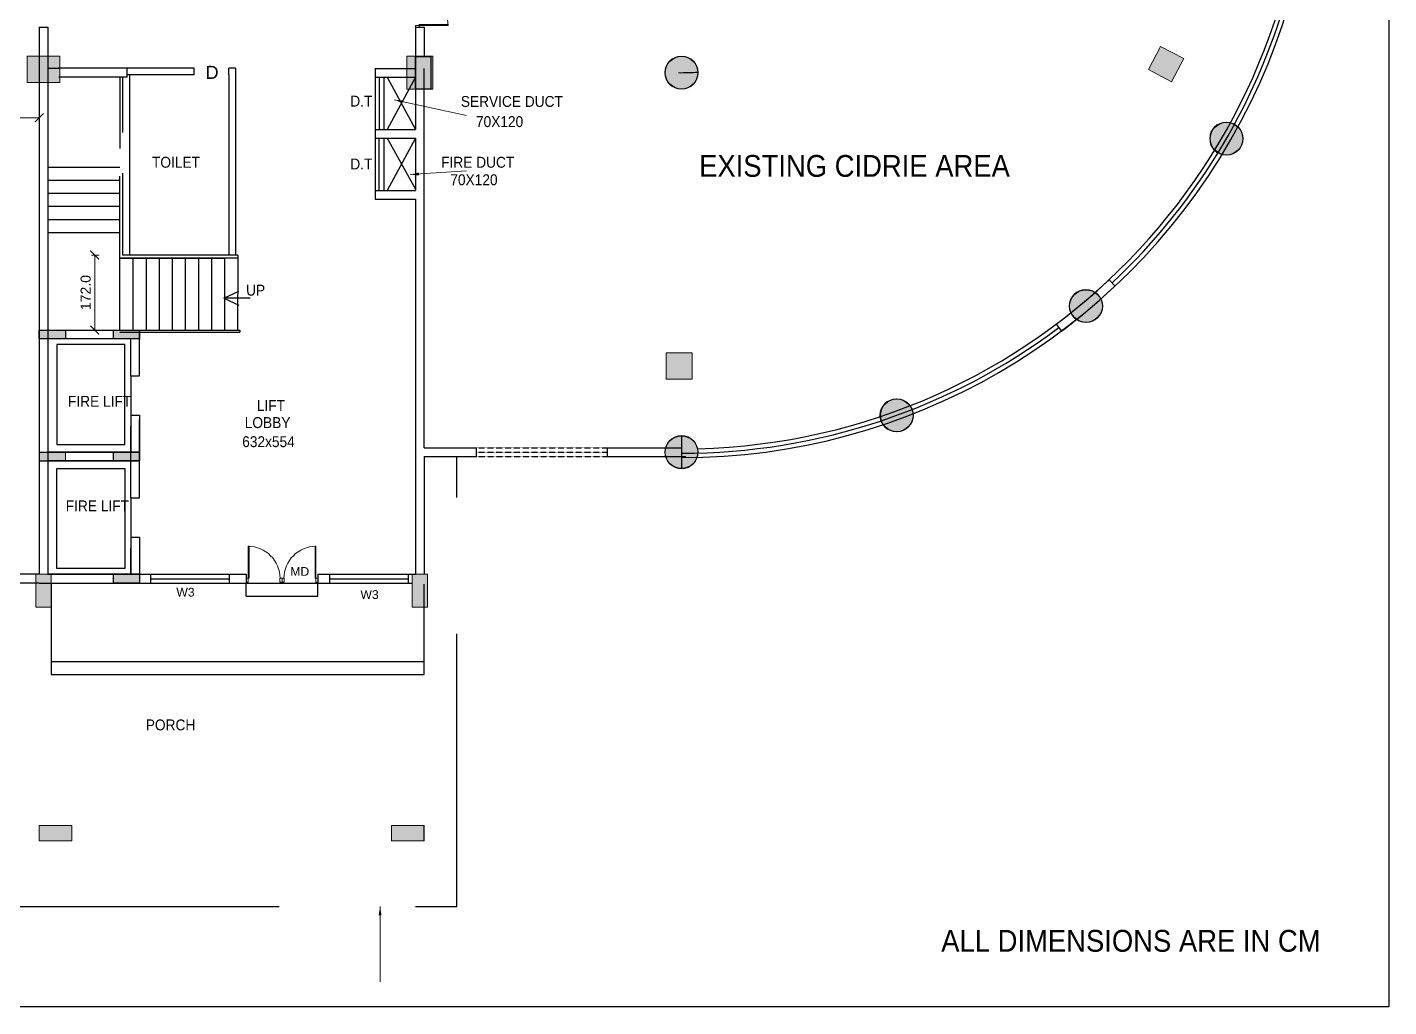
# Model space of a CAD drawing. Header units: inches. Extents: x 14 to 10147, y 8 to 5004.
# Drawn here: x 7026 to 10147, y 8 to 2253 of the extents above; entities that cross this region are included whole.
import ezdxf

# ---------------------------------------------------------------- set-up
doc = ezdxf.new("R2010")
doc.units = ezdxf.units.IN
doc.header["$MEASUREMENT"] = 0
doc.linetypes.add('HIDDEN', pattern=[0.375, 0.25, -0.125])
for name, color, linetype, lineweight in [('COR HA', 40, 'Continuous', 18), ('DOOR', 30, 'Continuous', 15), ('Layer4', 130, 'Continuous', 25), ('thin ha', 253, 'Continuous', 5), ('wall', 6, 'Continuous', 40), ('win', 102, 'Continuous', 20)]:
    doc.layers.add(name, color=color, linetype=linetype, lineweight=lineweight)
doc.styles.add('1MM', font='arial.ttf')
doc.styles.add('DIM', font='arial.ttf', dxfattribs={"width": 0.7, "height": 1})
doc.styles.add('DUTCH', font='arial.ttf')
doc.dimstyles.new('KRI', dxfattribs={"dimtxt": 23, "dimasz": 20, "dimexe": 7, "dimexo": 0, "dimgap": 9, "dimtad": 1, "dimdec": 1, "dimzin": 1, "dimdsep": 46, "dimtxsty": '1MM', "dimblk": 'ARCHTICK', "dimcen": 0.5, "dimclrd": 252, "dimclre": 252, "dimclrt": 7, "dimaunit": 1, "dimadec": 8, "dimazin": 0, "dimtfac": 1, "dimtdec": 1, "dimtmove": 0, "dimatfit": 3, "dimfxl": 1, "dimlwd": 13, "dimlwe": 13, "dimarcsym": 0})

# ---------------------------------------------------------------- blocks, each defined once
blk = doc.blocks.new('col')
at = {"layer": 'Layer4', "linetype": 'Continuous', "ltscale": 0.1}
blk.add_hatch(color=256, dxfattribs=at).paths.add_polyline_path([(3474.816, -1756.199), (3474.816, -1755.999), (3475.416, -1755.999), (3475.416, -1756.199)])
blk.add_lwpolyline([(3474.816, -1756.199), (3474.816, -1755.999), (3475.416, -1755.999), (3475.416, -1756.199)], close=True, dxfattribs=at)
blk = doc.blocks.new('A$C307F25CB')
at = {"layer": 'win'}
for points in [[(5.5, 11.1), (8.3, 11.1), (8.3, 104.5), (5.5, 104.5)], [(0, 0), (5.5, 0), (5.5, 11.1), (0, 11.1)], [(99.5, 0), (105, 0), (105, 11.1), (99.5, 11.1)]]:
    blk.add_lwpolyline(points, close=True, dxfattribs=at)
blk.add_arc((5.2, 10.2), 94.3, 0.5207, 89.7839, dxfattribs=at)
blk = doc.blocks.new('A$C764D24B9')
at = {"layer": 'DOOR'}
for points in [[(0.056, 0.111), (0.083, 0.111), (0.083, 1), (0.056, 1)], [(0, 0), (0.056, 0), (0.056, 0.111), (0, 0.111)], [(0.944, 0), (1, 0), (1, 0.111), (0.944, 0.111)]]:
    blk.add_lwpolyline(points, close=True, dxfattribs=at)
blk.add_arc((0.056, 0.111), 0.889, 0, 90, dxfattribs=at)
blk = doc.blocks.new('y54y')
at = {"layer": 'COR HA', "linetype": 'Continuous', "lineweight": 20, "ltscale": 0.1}
blk.add_hatch(color=1, dxfattribs=at).paths.add_polyline_path([(-4795.471, -1150.953), (-4796.071, -1150.953), (-4796.071, -1151.553), (-4795.471, -1151.553)])
at = {"layer": 'COR HA', "color": 1, "linetype": 'Continuous', "lineweight": 20, "ltscale": 0.1}
for p, q in [((-4796.071, -1150.953), (-4795.471, -1150.953)), ((-4796.071, -1151.553), (-4796.071, -1150.953)), ((-4795.471, -1150.953), (-4795.471, -1151.553)), ((-4795.471, -1151.553), (-4796.071, -1151.553))]:
    blk.add_line(p, q, dxfattribs=at)
blk = doc.blocks.new('_ArchTick')
at = {"layer": 'wall', "color": 0, "const_width": 0.15}
blk.add_lwpolyline([(-0.5, -0.5), (0.5, 0.5)], dxfattribs=at)
blk = doc.blocks.new('yttu')
at = {"layer": 'thin ha', "linetype": 'Continuous', "lineweight": 20, "ltscale": 0.1}
blk.add_hatch(color=2, dxfattribs=at).paths.add_polyline_path([(-6879.58, -1156.369), (-6878.83, -1156.369), (-6878.83, -1156.969), (-6879.58, -1156.969)])
at = {"layer": 'thin ha', "color": 2, "linetype": 'Continuous', "lineweight": 20, "ltscale": 0.1}
blk.add_lwpolyline([(-6879.58, -1156.369), (-6878.83, -1156.369), (-6878.83, -1156.969), (-6879.58, -1156.969)], close=True, dxfattribs=at)
blk = doc.blocks.new('*D17')
at = {"color": 252, "linetype": 'Continuous', "lineweight": 13, "ltscale": 0.1, "transparency": 16777216}
for p, q in [((7191.1, 1731), (7173.6, 1731)), ((7180.6, 1559), (7180.6, 1731)), ((7191.1, 1559), (7173.6, 1559))]:
    blk.add_line(p, q, dxfattribs=at)
at = {"layer": 'Defpoints', "color": 0, "linetype": 'Continuous', "ltscale": 0.1, "transparency": 16777216}
for p in [(7180.6, 1731), (7191.1, 1731), (7191.1, 1559)]:
    blk.add_point(p, dxfattribs=at)
at = {"color": 252, "linetype": 'Continuous', "lineweight": 13, "ltscale": 0.1, "transparency": 16777216, "xscale": 20, "yscale": 20, "zscale": 20}
for p, rotation in [((7180.6, 1731), 90), ((7180.6, 1559), 270)]:
    blk.add_blockref('_ArchTick', p, dxfattribs=dict(at, rotation=rotation))
at = {"color": 7, "linetype": 'Continuous', "ltscale": 0.1, "transparency": 16777216, "insert": (7159.9, 1645), "char_height": 23, "attachment_point": 5, "rotation": 90, "style": '1MM'}
blk.add_mtext('172.0', dxfattribs=at)
blk = doc.blocks.new('*D18')
at = {"lineweight": 13, "ltscale": 0.1, "transparency": 16777216}
for p, q in [((4855.9, 2057.8), (4855.9, 2038.5)), ((4855.9, 2045.5), (7053.4, 2045.5)), ((7053.4, 2057.8), (7053.4, 2038.5))]:
    blk.add_line(p, q, dxfattribs=at)
at = {"layer": 'Defpoints', "color": 0, "linetype": 'Continuous', "ltscale": 0.1, "transparency": 16777216}
for p in [(4855.9, 2126.5, -10.8), (7053.4, 2126.5, -10.8), (7053.4, 2045.5)]:
    blk.add_point(p, dxfattribs=at)
at = {"linetype": 'Continuous', "lineweight": 13, "ltscale": 0.1, "transparency": 16777216, "xscale": 20, "yscale": 20, "zscale": 20, "rotation": 180}
blk.add_blockref('_ArchTick', (4855.9, 2045.5), dxfattribs=at)
at = {"linetype": 'Continuous', "lineweight": 13, "ltscale": 0.1, "transparency": 16777216, "xscale": 20, "yscale": 20, "zscale": 20}
blk.add_blockref('_ArchTick', (7053.4, 2045.5), dxfattribs=at)
at = {"color": 7, "linetype": 'Continuous', "ltscale": 0.1, "transparency": 16777216, "insert": (5954.6, 2074.9), "char_height": 40, "attachment_point": 5, "style": '1MM'}
blk.add_mtext('2197.5', dxfattribs=at)

msp = doc.modelspace()

# ---------------------------------------------------------------- hatches: boundary and pattern name
at = {"linetype": 'Continuous', "ltscale": 0.1}
msp.add_hatch(color=7, dxfattribs=at).paths.add_polyline_path([(7916.1, 2186.38), (7951.1, 2186.38), (7951.1, 2111.38), (7916.1, 2111.38)])
msp.add_hatch(color=7, dxfattribs=at).paths.add_polyline_path([(7916.1, 2186.38), (7951.1, 2186.38), (7951.1, 2111.38), (7916.1, 2111.38)])
at = {"linetype": 'Continuous', "lineweight": 20, "ltscale": 0.1}
h = msp.add_hatch(color=2, dxfattribs=at)
edge = h.paths.add_edge_path()
edge.add_arc((8525.94, 2149), 38, 0, 360)
at = {"linetype": 'Continuous', "ltscale": 0.1}
h = msp.add_hatch(color=7, dxfattribs=at)
edge = h.paths.add_edge_path()
edge.add_arc((8525.94, 2149), 37.5, 0, 360)
at = {"linetype": 'Continuous', "lineweight": 20, "ltscale": 0.1}
h = msp.add_hatch(color=2, dxfattribs=at)
edge = h.paths.add_edge_path()
edge.add_arc((9774.68, 1997.75), 38, 0, 360)
at = {"linetype": 'Continuous', "ltscale": 0.1}
h = msp.add_hatch(color=7, dxfattribs=at)
edge = h.paths.add_edge_path()
edge.add_arc((9775.18, 1997.75), 37.5, 0, 360)
at = {"linetype": 'Continuous', "lineweight": 20, "ltscale": 0.1}
h = msp.add_hatch(color=2, dxfattribs=at)
edge = h.paths.add_edge_path()
edge.add_arc((9452.66, 1613.98), 38, 0, 360)
at = {"linetype": 'Continuous', "ltscale": 0.1}
h = msp.add_hatch(color=7, dxfattribs=at)
edge = h.paths.add_edge_path()
edge.add_arc((9453.16, 1613.98), 37.5, 0, 360)
at = {"linetype": 'Continuous', "lineweight": 20, "ltscale": 0.1}
for points in [[(7113.35, 1558.96), (7113.35, 1538.96), (7053.35, 1538.96), (7053.35, 1558.96)], [(7283.35, 1558.96), (7283.35, 1538.96), (7223.35, 1538.96), (7223.35, 1558.96)], [(7113.35, 1279.05), (7113.35, 1259.05), (7053.35, 1259.05), (7053.35, 1279.05)], [(7283.35, 1278.96), (7283.35, 1258.96), (7223.35, 1258.96), (7223.35, 1278.96)], [(7045.9, 999), (7080.9, 999), (7080.9, 924), (7045.9, 924)], [(7283.35, 999), (7283.35, 979), (7223.35, 979), (7223.35, 999)], [(7908.59, 999), (7943.59, 999), (7943.59, 924), (7908.59, 924)], [(7053.4, 387.95), (7053.4, 422.95), (7128.4, 422.95), (7128.4, 387.95)], [(7860.94, 387.95), (7860.94, 422.95), (7935.94, 422.95), (7935.94, 387.95)]]:
    msp.add_hatch(color=2, dxfattribs=at).paths.add_polyline_path(points)
h = msp.add_hatch(color=2, dxfattribs=at)
edge = h.paths.add_edge_path()
edge.add_arc((9018.8, 1363.5), 38, 0, 360)
at = {"linetype": 'Continuous', "ltscale": 0.1}
h = msp.add_hatch(color=7, dxfattribs=at)
edge = h.paths.add_edge_path()
edge.add_arc((9019.3, 1363.5), 37.5, 0, 360)
at = {"linetype": 'Continuous', "lineweight": 20, "ltscale": 0.1}
h = msp.add_hatch(color=2, dxfattribs=at)
edge = h.paths.add_edge_path()
edge.add_arc((8525.94, 1278.96), 38, 0, 360)
at = {"linetype": 'Continuous', "ltscale": 0.1}
h = msp.add_hatch(color=7, dxfattribs=at)
edge = h.paths.add_edge_path()
edge.add_arc((8525.94, 1279), 37.5, 0, 360)
h = msp.add_hatch(color=7, dxfattribs=at)
edge = h.paths.add_edge_path()
edge.add_arc((8525.94, 1279), 37.5, 0, 360)

# ---------------------------------------------------------------- linework, layer by layer
for p, q in [((7053.4, 2253.16, -10.81), (7053.4, 999, -10.81)), ((7053.4, 2253.16, -11.26), (7073.4, 2253.16, -11.26)), ((7073.4, 2253.16, -10.81), (7073.4, 999, -10.81)), ((7915.95, 2253.16, 2.28), (7935.78, 2253.16, 2.28)), ((7916.1, 2253.16, 1.79), (7916.1, 2186.5, 1.58)), ((7935.78, 2253.16, 2.73), (7935.78, 2186.5, 2.73)), ((7255.17, 2158.99, -10.81), (7098.08, 2158.99, -10.81)), ((7255.17, 2138.99, -10.81), (7255.17, 2158.99, -10.81)), ((7823.59, 2159.01, -12.05), (7823.58, 1859.01, -12.05)), ((7823.59, 2159.01, -12.05), (7823.58, 1858.88, -12.05)), ((7823.59, 2158.88, 2.73), (7916.1, 2158.88, 2.73)), ((7828.44, 2158.88, 2.73), (7916.1, 2158.88, 2.73)), ((7916.1, 2183.58, 2.73), (7916.1, 2018.88, 2.73)), ((7916.1, 2158.88, 2.73), (7916.1, 2158.88, 2.73)), ((7916.1, 2158.88, 2.73), (7916.1, 2158.88, 2.73)), ((7916.1, 2155.3, 2.73), (7916.1, 2155.3, 2.73)), ((7935.95, 1288.88, 2.73), (7935.95, 2158.88, 2.73)), ((7053.4, 2139, -10.81), (7053.4, 1074, -10.81)), ((7053.4, 2139, -10.81), (7053.4, 1074, -10.81)), ((7073.4, 2139.01, -10.81), (7073.4, 1074, -10.81)), ((7073.4, 2139.01, -10.81), (7073.4, 1074, -10.81)), ((7255.17, 2138.99, -10.81), (7098.08, 2138.99, -10.81)), ((7823.59, 2138.88, 2.73), (7916.1, 2138.88, 2.73)), ((7833.19, 2019.01, -12.05), (7833.19, 2139.01, -12.05)), ((7843.59, 2139.01, -12.05), (7843.59, 2019.01, -12.05)), ((7915.72, 2138.88, 2.73), (7851.1, 2018.88, 2.73)), ((7851.1, 2138.88, 2.73), (7916.1, 2018.88, 2.73)), ((7823.58, 2018.88, 2.73), (7916.1, 2018.88, 2.73)), ((7823.58, 1998.88, 2.73), (7916.1, 1998.88, 2.73)), ((7832.83, 1879.01, -12.05), (7832.83, 1999.01, -12.05)), ((7843.59, 1999.01, -12.05), (7843.59, 1879.01, -12.05)), ((7916.1, 1998.88, 2.73), (7851.1, 1878.88, 2.73)), ((7851.1, 1998.88, 2.73), (7916.09, 1881.76, 2.73)), ((7916.1, 1998.88, 2.73), (7916.09, 1878.88, 2.73)), ((7823.58, 1878.88, 2.73), (7916.09, 1878.88, 2.73)), ((7856.1, 1878.88, 2.73), (7916.09, 1878.88, 2.73)), ((7823.58, 1858.88, 2.73), (7916.09, 1858.88, 2.73)), ((7823.58, 1858.88, 2.73), (7916.09, 1858.88, 2.73)), ((7916.09, 1858.88, -0.01), (7916.09, 999, -7.87)), ((7508.33, 1724, -10.81), (7238.32, 1723.99, -10.81)), ((7238.32, 1559, -10.81), (7238.32, 1723.99, -10.81)), ((7238.33, 1723.99, -10.81), (7478.33, 1723.99, -10.81)), ((7238.33, 1723.99, -10.81), (7478.33, 1723.99, -10.81)), ((7508.42, 1730.98, -10.81), (7245.32, 1730.97, -10.81)), ((7268.33, 1723.99, -10.81), (7268.33, 1558.99, -10.81)), ((7268.33, 1723.99, -10.81), (7268.33, 1558.99, -10.81)), ((7268.33, 1723.96, -10.81), (7268.33, 1558.96, -10.81)), ((7268.33, 1723.96, -10.81), (7268.33, 1558.96, -10.81)), ((7298.33, 1723.99, -10.81), (7298.33, 1558.99, -10.81)), ((7298.33, 1723.99, -10.81), (7298.33, 1558.99, -10.81)), ((7298.33, 1723.96, -10.81), (7298.33, 1558.96, -10.81)), ((7298.33, 1723.96, -10.81), (7298.33, 1558.96, -10.81)), ((7328.33, 1723.99, -10.81), (7328.33, 1558.99, -10.81)), ((7328.33, 1723.99, -10.81), (7328.33, 1558.99, -10.81)), ((7328.33, 1723.96, -10.81), (7328.33, 1558.96, -10.81)), ((7328.33, 1723.96, -10.81), (7328.33, 1558.96, -10.81)), ((7358.33, 1723.99, -10.81), (7358.33, 1558.99, -10.81)), ((7358.33, 1723.99, -10.81), (7358.33, 1558.99, -10.81)), ((7358.33, 1723.96, -10.81), (7358.33, 1558.96, -10.81)), ((7358.33, 1723.96, -10.81), (7358.33, 1558.96, -10.81)), ((7388.33, 1723.99, -10.81), (7388.33, 1558.99, -10.81)), ((7388.33, 1723.99, -10.81), (7388.33, 1558.99, -10.81)), ((7388.33, 1723.96, -10.81), (7388.33, 1558.96, -10.81)), ((7388.33, 1723.96, -10.81), (7388.33, 1558.96, -10.81)), ((7418.33, 1723.99, -10.81), (7418.33, 1558.99, -10.81)), ((7418.33, 1723.99, -10.81), (7418.33, 1558.99, -10.81)), ((7418.33, 1723.96, -10.81), (7418.33, 1558.96, -10.81)), ((7418.33, 1723.96, -10.81), (7418.33, 1558.96, -10.81)), ((7448.33, 1723.99, -10.81), (7448.33, 1558.99, -10.81)), ((7448.33, 1723.99, -10.81), (7448.33, 1558.99, -10.81)), ((7448.33, 1723.96, -10.81), (7448.33, 1558.96, -10.81)), ((7448.33, 1723.96, -10.81), (7448.33, 1558.96, -10.81)), ((7478.33, 1723.99, -10.81), (7478.33, 1558.99, -10.81)), ((7478.33, 1723.99, -10.81), (7478.33, 1558.99, -10.81)), ((7478.33, 1723.96, -10.81), (7478.33, 1558.96, -10.81)), ((7478.33, 1723.96, -10.81), (7478.33, 1558.96, -10.81)), ((7508.33, 1723.99, -10.81), (7508.24, 1558.99, -10.81)), ((7508.33, 1723.99, -10.81), (7508.24, 1558.99, -10.81)), ((7508.33, 1723.96, -10.81), (7508.24, 1558.96, -10.81)), ((7508.33, 1723.96, -10.81), (7508.24, 1558.96, -10.81)), ((7508.42, 1730.98, -10.81), (7508.42, 1724, -10.81)), ((9462.48, 1635.05, -10.81), (9505.91, 1674.15, -10.81)), ((9475.86, 1620.19, -10.81), (9519.3, 1659.29, -10.81)), ((9505.91, 1674.15, -10.81), (9519.68, 1659.65, -10.81)), ((7476.6, 1632.18, -10.81), (7510.7, 1648.18, -10.81)), ((7536.75, 1632.18, -10.81), (7476.6, 1632.18, -10.81)), ((7476.6, 1632.18, -10.81), (7510.7, 1616.18, -10.81)), ((9432.36, 1609.74, -10.81), (9462.48, 1635.05, -10.81)), ((9409.7, 1591.61, -10.81), (9432.36, 1609.74, -10.81)), ((9422.2, 1575.99, -10.81), (9444.86, 1594.13, -10.81)), ((9384.71, 1572.45, -10.81), (9409.7, 1591.61, -10.81)), ((9384.71, 1572.45, -10.81), (9396.7, 1556.45, -10.81)), ((9396.87, 1556.58, -10.81), (9421.87, 1575.73, -10.81)), ((7053.35, 1559), (7283.35, 1559)), ((7053.35, 1559), (7283.35, 1559)), ((7053.4, 1559), (7283.4, 1559)), ((7053.4, 1559), (7283.4, 1559)), ((7053.4, 1558.96, -10.81), (7053.4, 1259, -21.61)), ((7053.4, 1558.96, -10.81), (7283.4, 1558.96, -10.81)), ((7053.4, 1558.96, -10.81), (7053.4, 1259, -21.61)), ((7053.4, 1558.96, -10.81), (7283.4, 1558.96, -10.81)), ((7283.35, 1539.05, -10.81), (7073.35, 1539.05, -10.81)), ((7283.35, 1539.05, -10.81), (7073.35, 1539.05, -10.81)), ((7283.4, 1539.05, -10.81), (7073.4, 1539.05, -10.81)), ((7283.4, 1539.05, -10.81), (7073.4, 1539.05, -10.81)), ((7283.4, 1539, -21.61), (7073.4, 1539, -21.61)), ((7073.4, 1539, -21.61), (7073.4, 1279, -21.61)), ((7283.4, 1539, -21.61), (7073.4, 1539, -21.61)), ((7073.4, 1539, -21.61), (7073.4, 1279, -21.61)), ((7178.37, 1559.05), (7178.37, 1559)), ((7178.37, 1559.05), (7178.37, 1559)), ((7178.37, 1559, -10.81), (7178.37, 1558.96, -10.81)), ((7178.37, 1559, -10.81), (7178.37, 1558.96, -10.81)), ((7238.33, 1558.99, 0), (7513.63, 1559.02, 0)), ((7238.33, 1558.99, 0), (7513.63, 1559.02, 0)), ((7238.33, 1553.99, 0), (7513.63, 1554.02, 0)), ((7238.33, 1553.99, 0), (7513.63, 1554.02, 0)), ((7263.4, 1454, -21.61), (7263.4, 1538.96, -10.81)), ((7263.4, 1454, -21.61), (7263.4, 1538.96, -10.81)), ((7283.4, 1454, -21.61), (7283.4, 1558.96, -10.81)), ((7283.4, 1454, -21.61), (7283.4, 1558.96, -10.81)), ((7513.63, 1559.02, 0), (7513.63, 1554.02, 0)), ((7513.63, 1559.02, 0), (7513.63, 1554.02, 0)), ((7263.4, 1454, -21.61), (7283.4, 1454, -21.61)), ((7263.4, 1454, -21.61), (7283.4, 1454, -21.61)), ((7263.4, 1454, -21.61), (7263.4, 1364, -21.61)), ((7263.4, 1454, -21.61), (7263.4, 1364, -21.61)), ((7053.4, 1353.96, -10.81), (7053.4, 1054, -21.61)), ((7053.4, 1353.96, -10.81), (7053.4, 1054, -21.61)), ((7263.4, 1364, -21.61), (7263.4, 1279, -21.61)), ((7263.4, 1364, -21.61), (7283.4, 1364, -21.61)), ((7263.4, 1364, -21.61), (7263.4, 1279, -21.61)), ((7263.4, 1364, -21.61), (7283.4, 1364, -21.61)), ((7283.4, 1364, -21.61), (7283.4, 1259, -21.61)), ((7283.4, 1364, -21.61), (7283.4, 1259, -21.61)), ((7283.4, 1249, -21.61), (7283.4, 1353.96, -10.81)), ((7283.4, 1174, -29.34), (7283.4, 1353.96, -10.81)), ((7073.4, 1334, -21.61), (7073.4, 1074, -21.61)), ((7073.4, 1334, -21.61), (7073.4, 1074, -21.61)), ((7263.4, 1279, -21.61), (7263.4, 1339, -21.61)), ((7263.4, 1279, -21.61), (7263.4, 1339, -21.61)), ((7263.4, 1249, -21.61), (7263.4, 1333.96, -10.81)), ((7263.4, 1174, -31.15), (7263.4, 1333.96, -10.81)), ((8525.94, 1316.5, -10.81), (8525.94, 1241.5, -10.81)), ((8525.94, 1316.5, -10.81), (8525.94, 1241.5, -10.81)), ((7935.95, 1289, -10.81), (8055.94, 1289, -10.81)), ((8055.94, 1289, -20.69), (8056.38, 1289, -20.69)), ((8055.94, 1269, -20.69), (8055.94, 1289, -20.69)), ((8355.94, 1289, -10.81), (8525.94, 1289, -10.81)), ((8355.94, 1269, -20.69), (8355.94, 1289, -20.69)), ((7053.4, 1278.96, -10.81), (7283.4, 1278.96, -10.81)), ((7053.4, 1278.96, -10.81), (7283.4, 1278.96, -10.81)), ((7073.4, 1279, -21.61), (7283.4, 1279, -21.61)), ((7073.4, 1279, -21.61), (7283.4, 1279, -21.61)), ((7283.4, 1259, -21.61), (7073.4, 1259, -21.61)), ((7283.4, 1259, -21.61), (7073.4, 1259, -21.61)), ((7178.37, 1279, -10.81), (7178.37, 1278.96, -10.81)), ((7178.37, 1279, -10.81), (7178.37, 1278.96, -10.81)), ((7935.76, 1268.88, 2.73), (7935.74, 999, 2.73)), ((7935.95, 1269, -10.81), (8055.94, 1269, -10.81)), ((8055.94, 1269, -20.69), (8056.38, 1269, -20.69)), ((8355.94, 1269, -10.81), (8535.94, 1269, -10.81)), ((7263.4, 1174, -21.61), (7283.4, 1174, -21.61)), ((7263.4, 1174, -21.61), (7263.4, 1084, -21.61)), ((7263.4, 1174, -21.61), (7263.4, 1084, -21.61)), ((7263.4, 1084, -21.61), (7263.4, 999, -21.61)), ((7263.4, 1084, -21.61), (7283.4, 1084, -21.61)), ((7263.4, 1084, -21.61), (7263.4, 999, -21.61)), ((7263.4, 1084, -21.61), (7283.4, 1084, -21.61)), ((7283.4, 1084, -21.61), (7283.4, 979, -21.61)), ((7283.4, 1084, -21.61), (7283.4, 979, -21.61)), ((7263.4, 999, -21.61), (7263.4, 1059, -21.61)), ((7263.4, 999, -21.61), (7263.4, 1059, -21.61)), ((7053.4, 999, -10.81), (6885.9, 999, -10.81)), ((7073.4, 999, -21.61), (7283.4, 999, -21.61)), ((7073.4, 999, -21.61), (7283.4, 999, -21.61)), ((7283.4, 999, -21.61), (7308.85, 999, -21.61)), ((7308.85, 999, -21.61), (7308.85, 979, -21.61)), ((7488.85, 999, -21.61), (7527.48, 999, -21.61)), ((7488.85, 999, -21.61), (7488.85, 979, -21.61)), ((7527.48, 999, -21.61), (7527.48, 979, -21.61)), ((7692.43, 999, -21.61), (7718.86, 999, -21.61)), ((7692.43, 999, -21.61), (7692.43, 979, -21.61)), ((7718.86, 999, -21.61), (7718.86, 979, -21.61)), ((7898.86, 999, -21.61), (7916.09, 999, -21.61)), ((7898.86, 999, -21.61), (7898.86, 979, -21.61)), ((7053.4, 979, -21.61), (6885.9, 979, -19.92)), ((7053.4, 979, -21.61), (6885.9, 979, -19.92)), ((7080.94, 979, -21.61), (7080.94, 769, -21.61)), ((7283.4, 979, -21.61), (7308.85, 979, -21.61)), ((7283.4, 979, -21.61), (7308.85, 979, -21.61)), ((7488.85, 979, -21.61), (7527.48, 979, -21.61)), ((7488.85, 979, -21.61), (7527.48, 979, -21.61)), ((7527.48, 979, -21.61), (7692.48, 979, -21.61)), ((7692.43, 979, -21.61), (7718.86, 979, -21.61)), ((7898.86, 979, -21.61), (7908.58, 979, -21.61)), ((7935.94, 769, -10.81), (7935.94, 976.46, -10.81)), ((7527.48, 949, -21.61), (7692.48, 949, -21.61)), ((7080.94, 799, -21.61), (7935.94, 799, -21.61)), ((7080.94, 769, -21.61), (7935.94, 769, -21.61)), ((7935.94, 387.95, -10.81), (7935.94, 422.95, -10.81))]:
    msp.add_line(p, q, dxfattribs=at)
at = {"color": 7, "linetype": 'Continuous', "ltscale": 0.1}
for p, q in [((7073.4, 2158.99, -10.81), (7100.9, 2158.99, -10.81)), ((7260.4, 2158.99, -10.81), (7255.17, 2158.99, -10.81)), ((7408.4, 2158.99, -10.81), (7260.4, 2158.99, -10.81)), ((7408.4, 2143.99, -10.81), (7408.4, 2158.99, -10.81)), ((7503.4, 2158.99, -10.81), (7488.4, 2158.99, -10.81)), ((7488.4, 2143.99, -10.81), (7488.4, 2158.99, -10.81)), ((7503.4, 2158.99, -10.81), (7503.4, 1730.99, -10.81)), ((7408.4, 2143.99, -10.81), (7255.17, 2143.99, -10.81)), ((7260.4, 2143.99, -10.81), (7260.42, 1730.97, -10.81)), ((7488.4, 2143.99, -10.81), (7488.4, 1730.99, -10.81))]:
    msp.add_line(p, q, dxfattribs=at)
at = {"linetype": 'HIDDEN', "ltscale": 950}
for p, q in [((7238.52, 2139, -10.81), (7238.52, 1975.49, -10.81)), ((7238.33, 1931.89, -10.81), (7073.36, 1931.89, -10.81)), ((7238.33, 1931.89, -10.81), (7073.36, 1931.89, -10.81)), ((7238.33, 1901.89, -10.81), (7073.36, 1901.89, -10.81)), ((7238.33, 1901.89, -10.81), (7073.36, 1901.89, -10.81)), ((7238.33, 1871.89, -10.81), (7073.36, 1871.89, -10.81)), ((7238.33, 1871.89, -10.81), (7073.36, 1871.89, -10.81)), ((7238.33, 1841.89, -10.81), (7073.36, 1841.89, -10.81)), ((7238.33, 1841.89, -10.81), (7073.36, 1841.89, -10.81)), ((7238.33, 1811.89, -10.81), (7073.36, 1811.89, -10.81)), ((7238.33, 1781.89, -10.81), (7073.36, 1781.89, -10.81))]:
    msp.add_line(p, q, dxfattribs=at)
at = {"linetype": 'HIDDEN', "ltscale": 750}
for p, q in [((7245.32, 1730.97, -10.81), (7245.33, 2138.99, -10.81)), ((7238.32, 1723.99, -10.81), (7238.33, 1975.49, -10.81))]:
    msp.add_line(p, q, dxfattribs=at)
at = {"linetype": 'HIDDEN'}
for p, q in [((8055.94, 1289, -10.81), (8355.94, 1289, -10.81)), ((7935.95, 1269, -12.08), (8355.94, 1269, -12.08)), ((8055.94, 1279, -20.69), (8355.94, 1279, -20.69))]:
    msp.add_line(p, q, dxfattribs=at)
at = {"linetype": 'HIDDEN', "ltscale": 2500}
for p, q in [((8010.95, 237.45, -10.81), (8010.91, 1269.21, -10.81)), ((6978.4, 237.45, -10.81), (8010.95, 237.45, -10.81))]:
    msp.add_line(p, q, dxfattribs=at)
for p, q in [((7308.85, 999, -21.61), (7488.85, 999, -21.61)), ((7718.86, 999, -21.61), (7898.86, 999, -21.61)), ((7308.85, 989, -21.61), (7488.85, 989, -21.61)), ((7308.85, 979, -21.61), (7488.85, 979, -21.61)), ((7718.86, 989, -21.61), (7898.86, 989, -21.61)), ((7718.86, 979, -21.61), (7898.86, 979, -21.61))]:
    msp.add_line(p, q)
at = {"color": 7, "linetype": 'Continuous', "ltscale": 0.1}
msp.add_lwpolyline([(13.8, 5004.28), (10147.22, 5004.28), (10147.22, 7.62), (13.8, 7.62)], close=True, dxfattribs=at)
at = {"color": 7, "linetype": 'Continuous', "ltscale": 0.1, "elevation": 2.73}
msp.add_lwpolyline([(7916.1, 2186.38), (7951.1, 2186.38), (7951.1, 2111.38), (7916.1, 2111.38)], close=True, dxfattribs=at)
msp.add_lwpolyline([(7916.1, 2186.38), (7951.1, 2186.38), (7951.1, 2111.38), (7916.1, 2111.38)], close=True, dxfattribs=at)
at = {"color": 2, "linetype": 'Continuous', "lineweight": 20, "ltscale": 0.1}
for points in [[(7113.35, 1558.96), (7113.35, 1538.96), (7053.35, 1538.96), (7053.35, 1558.96)], [(7283.35, 1558.96), (7283.35, 1538.96), (7223.35, 1538.96), (7223.35, 1558.96)], [(7283.35, 1278.96), (7283.35, 1258.96), (7223.35, 1258.96), (7223.35, 1278.96)]]:
    msp.add_lwpolyline(points, close=True, dxfattribs=at)
at = {"linetype": 'Continuous', "ltscale": 0.1, "elevation": -10.81}
for points in [[(7093.66, 1296.25), (7249.98, 1296.25), (7249.98, 1525.76), (7093.66, 1525.76)], [(7093.66, 1241.75), (7249.98, 1241.75), (7249.98, 1012.24), (7093.66, 1012.24)]]:
    msp.add_lwpolyline(points, close=True, dxfattribs=at)
at = {"color": 2, "linetype": 'Continuous', "lineweight": 20, "ltscale": 0.1, "elevation": -10.81}
for points in [[(7113.35, 1279.05), (7113.35, 1259.05), (7053.35, 1259.05), (7053.35, 1279.05)], [(7045.9, 999), (7080.9, 999), (7080.9, 924), (7045.9, 924)], [(7283.35, 999), (7283.35, 979), (7223.35, 979), (7223.35, 999)], [(7908.59, 999), (7943.59, 999), (7943.59, 924), (7908.59, 924)], [(7053.4, 387.95), (7053.4, 422.95), (7128.4, 422.95), (7128.4, 387.95)], [(7860.94, 387.95), (7860.94, 422.95), (7935.94, 422.95), (7935.94, 387.95)]]:
    msp.add_lwpolyline(points, close=True, dxfattribs=at)
at = {"linetype": 'Continuous', "ltscale": 0.1, "elevation": -21.61}
for points in [[(7053.4, 1259), (7283.4, 1259)], [(7053.4, 1259), (7283.4, 1259)], [(7283.4, 1279), (7073.4, 1279)], [(7283.4, 1279), (7073.4, 1279)], [(7283.4, 1279), (7073.4, 1279)], [(7283.4, 1279), (7073.4, 1279)], [(7283.4, 999), (7073.4, 999)], [(7283.4, 999), (7073.4, 999)], [(7283.4, 999), (7073.4, 999)], [(7283.4, 999), (7073.4, 999)], [(7053.4, 979), (7283.4, 979)], [(7053.4, 979), (7283.4, 979)], [(7527.48, 949), (7527.48, 979)], [(7692.48, 949), (7692.48, 979)]]:
    msp.add_lwpolyline(points, dxfattribs=at)
at = {"color": 2, "linetype": 'Continuous', "lineweight": 20, "ltscale": 0.1}
for centre in [(8525.94, 2149, -10.81), (9774.68, 1997.75, -10.81), (9452.66, 1613.98, -10.81), (9018.8, 1363.5, -10.81), (8525.94, 1278.96, -10.81)]:
    msp.add_circle(centre, 38, dxfattribs=at)
at = {"color": 7, "linetype": 'Continuous', "ltscale": 0.1}
for centre in [(8525.94, 2149, -10.81), (9775.18, 1997.75, -10.81), (9453.16, 1613.98, -10.81), (9019.3, 1363.5, -10.81), (8525.94, 1279, -10.81), (8525.94, 1279, -10.81)]:
    msp.add_circle(centre, 37.5, dxfattribs=at)
for radius, start, end in [(1452.5, 270, 90.39447), (1432.5, 271.46579, 88.5586)]:
    msp.add_arc((8525.94, 2719, -10.81), radius, start, end)
at = {"linetype": 'Continuous', "ltscale": 0.1}
for centre, radius, start, end in [((8525.94, 2719, -10.81), 1442.5, 313.16731, 345.39843), ((8525.94, 2720.25, -10.81), 571.25, 269.26659, 273.76189), ((8525.94, 2719, -10.81), 1442.5, 270, 306.83327)]:
    msp.add_arc(centre, radius, start, end, dxfattribs=at)

# ---------------------------------------------------------------- block references
at = {"xscale": -0.714285714289872, "yscale": 0.714285714289872, "zscale": 0.7142857143082351, "rotation": 270}
msp.add_blockref('A$C307F25CB', (7916.1, 2253.16, 2.28), dxfattribs=at)
at = {"color": 2, "linetype": 'Continuous', "lineweight": 20, "xscale": 100, "yscale": 100, "zscale": 100}
msp.add_blockref('yttu', (694983.86, 117823.41, -10.81), dxfattribs=at)
at = {"color": 2, "linetype": 'Continuous', "lineweight": 20, "xscale": 100, "yscale": 100, "zscale": 100, "rotation": 90}
msp.add_blockref('yttu', (-107740.83, 690069.47, -10.81), dxfattribs=at)
at = {"linetype": 'Continuous', "xscale": 100, "yscale": 100, "zscale": 100}
for p in [(-340428.2, 177158.87), (-340428.2, 177158.87), (-340428.16, 177158.87), (-340428.16, 177158.87), (-340428.16, 177158.83, -10.81), (-340428.16, 177158.83, -10.81), (-340258.2, 177158.87), (-340258.2, 177158.87), (-340258.16, 177158.87), (-340258.16, 177158.87), (-340258.16, 177158.83, -10.81), (-340258.16, 177158.83, -10.81), (-340258.16, 176878.87, -21.61), (-340258.16, 176878.87, -21.61), (-340258.16, 176878.83, -10.81), (-340258.16, 176878.83, -10.81), (-340258.16, 176598.87, -21.61)]:
    msp.add_blockref('col', p, dxfattribs=at)
at = {"linetype": 'Continuous', "ltscale": 0.1, "xscale": 100, "yscale": 100, "zscale": 100, "rotation": 89.99999999985319}
msp.add_blockref('y54y', (-106604.7, 481053.61, -10.81), dxfattribs=at)
at = {"linetype": 'Continuous', "ltscale": 0.1, "yscale": 82.50000000116415}
for p, xscale, zscale in [((7527.48, 980.67, -21.61), 82.50000000116415, 82.50000000116415), ((7692.48, 980.67, -21.61), -82.50000000116415, 82.50000000115048)]:
    msp.add_blockref('A$C764D24B9', p, dxfattribs=dict(at, xscale=xscale, zscale=zscale))
at = {"layer": 'thin ha', "color": 1, "linetype": 'Continuous', "lineweight": 50, "xscale": 100, "yscale": 100, "zscale": 100, "rotation": 62.34754382637969}
msp.add_blockref('y54y', (130236.46, 480398.57, -10.81), dxfattribs=at)

# ---------------------------------------------------------------- texts
at = {"style": 'DIM'}
msp.add_text('D', height=30, rotation=0.54775, dxfattribs=at).set_placement((7434.51, 2134.59, -24.79))
at = {"style": 'DUTCH', "width": 0.9}
for s, height, p in [('D.T', 25, (7766.58, 2071.32, -10.81)), ('SERVICE DUCT', 25, (8019.9, 2070.48, 0)), ('70X120', 25, (8054.57, 2024.32, 0)), ('TOILET', 25, (7311.89, 1931.08, -7.55)), ('D.T', 25, (7766.58, 1927.13, -10.81)), ('FIRE DUCT', 25, (7974.85, 1931.08, 2.73)), ('EXISTING CIDRIE AREA', 50, (8566.16, 1910.25)), ('70X120', 25, (7995.8, 1891.01, 2.73)), ('UP', 25, (7527.66, 1637.88, -10.81)), ('LIFT', 25, (7552.24, 1373.55, -10.81)), ('LOBBY', 25, (7524.52, 1334.29, -10.81)), ('632x554', 25, (7518.71, 1290.55, 0)), ('PORCH', 25, (7297.68, 641.28, -10.81)), ('ALL DIMENSIONS ARE IN CM', 50, (9121.25, 133.76))]:
    msp.add_text(s, height=height, dxfattribs=at).set_placement(p)
at = {"color": 1, "style": 'DUTCH', "width": 0.9}
for p in [(7119.32, 1383.06, -10.81), (7114.21, 1143.34, -10.81)]:
    msp.add_text('FIRE LIFT', height=25, dxfattribs=at).set_placement(p)
at = {"style": 'DIM'}
for s, p in [('MD', (7628.94, 995.57, -10.81)), ('W3', (7367.72, 948.05, -21.61)), ('W3', (7789.73, 942.6, -21.61))]:
    msp.add_text(s, height=20, dxfattribs=at).set_placement(p)

# ---------------------------------------------------------------- dimensions: what is measured, and where the dimension line sits
at = {"color": 7, "linetype": 'Continuous', "ltscale": 0.1}
dim = msp.add_linear_dim(base=(7053.4, 2045.46), p1=(4855.9, 2126.5, -10.81), p2=(7053.4, 2126.5, -10.81), angle=0, dimstyle='KRI', override={"dimtxt": 40, "dimtih": 1, "dimtoh": 1, "dimclrd": 256, "dimclre": 256, "dimfxl": 12.5, "dimfxlon": 1}, dxfattribs=at)
dim.commit()
dim.dimension.update_dxf_attribs({"geometry": '*D18', "text_midpoint": (5954.65, 2045.46), "dimtype": 161})
at = {"linetype": 'Continuous', "ltscale": 0.1}
dim = msp.add_linear_dim(base=(7180.63, 1730.97, -10.81), p1=(7191.06, 1558.99, -10.81), p2=(7191.05, 1730.97, -10.81), angle=90, dimstyle='KRI', dxfattribs=at)
dim.commit()
dim.dimension.update_dxf_attribs({"geometry": '*D17', "text_midpoint": (7159.89, 1644.98, -10.81)})

# ---------------------------------------------------------------- leaders
for points in [[(7867.32, 2086.6), (8032.87, 2050.86)], [(7904.06, 1915.4), (8032.87, 1923.76)]]:
    msp.add_leader(points, dimstyle='KRI', override={"dimgap": 9, "dimtad": 0, "dimfxl": 0}, dxfattribs=at)
at = {"color": 2, "linetype": 'Continuous', "lineweight": 20, "ltscale": 0.1}
msp.add_leader([(7834.79, 237.45, -10.81), (7834.79, 64.93, -10.81)], dimstyle='KRI', override={"dimfxl": 0}, dxfattribs=at)

doc.saveas('drawing.dxf')
